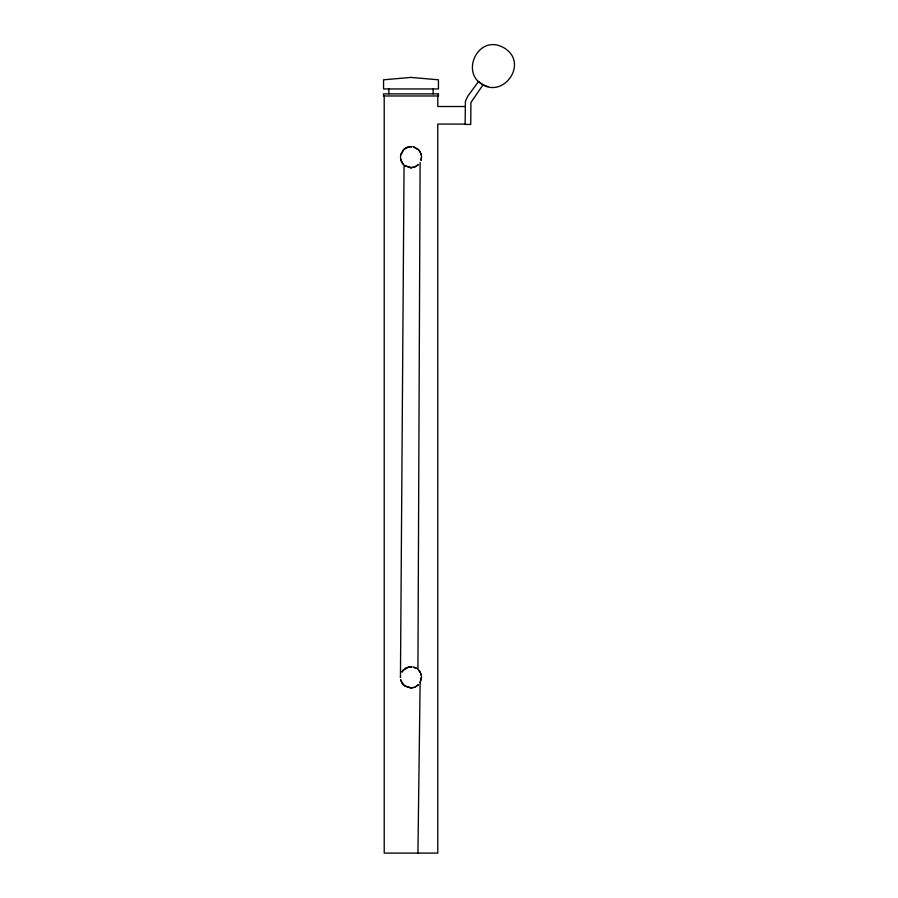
<?xml version="1.0" encoding="UTF-8"?>
<svg xmlns="http://www.w3.org/2000/svg" width="898" height="898" viewBox="0 0 898 898"><rect width="100%" height="100%" fill="white"/><g stroke="black" fill="none" stroke-linecap="round" stroke-linejoin="round"><path stroke-width="1.35" d="M417.929 669.481L420.118 162.426M404.066 165.041L400.452 677.35L400.474 676.699M417.929 853.1L420.129 682.626L421.532 676.924L420.129 682.626M400.474 156.477L400.991 160.473L403.539 164.592L401.866 162.403M483.135 84.715L470.911 102.495L470.754 124.44L465.13 124.44L465.411 101.328L467.566 96.501L478.589 81.404C500.848 102.574 530.707 63.5 503.845 47.74C476.658 32.294 457.61 78.272 487.76 86.567M418.401 684.759L415.056 687.082L418.457 684.804M465.13 106.514L437.786 106.514L437.786 95.974M465.13 124.092L437.775 124.07L437.786 853.1L384.209 853.1L384.209 95.974M418.457 669.897L420.455 672.681L418.513 669.953M402.046 682.918L404.28 685.477C401.855 684.366 398.791 674.746 401.866 682.626M402.046 162.695L400.71 159.451M433.128 88.947L433.128 93.863M388.868 88.947L388.868 93.863M421.532 156.712L421.083 160.226L421.532 156.712M400.811 154.4L400.575 155.5L403.673 149.551L400.811 154.4M403.079 670.391L401.9 672.097L403.673 669.762L403.079 670.391M418.401 164.547L415.056 166.871L418.457 164.592M405.728 148.002L403.539 149.674L408.747 146.834L405.728 148.002M405.728 668.224L403.539 669.897L408.747 667.046L405.728 668.224M414.169 167.196L410.667 167.668L414.169 167.196M414.169 687.408L410.667 687.89L414.169 687.408M411.003 146.587L408.264 146.946L412.137 146.655L411.003 146.587M411.003 666.81L408.264 667.169L412.137 666.866L411.003 666.81M411.003 77.408L383.558 79.799L383.558 88.947L438.437 88.947L438.437 79.799L411.003 77.408M438.437 93.863L383.558 93.863L383.558 95.974L438.437 95.974L438.437 93.863M411.003 167.679L405.043 165.827L411.003 167.679M411.003 687.89L405.043 686.05L411.003 687.89M413.731 146.946L418.457 149.674L420.455 152.458L418.457 149.674L413.731 146.946M413.731 667.169L416.56 668.393L413.731 667.169M421.184 154.4L420.803 153.255L421.42 155.556L421.184 154.4M421.184 674.623L420.803 673.478L421.42 675.779L421.184 674.623"/></g></svg>
